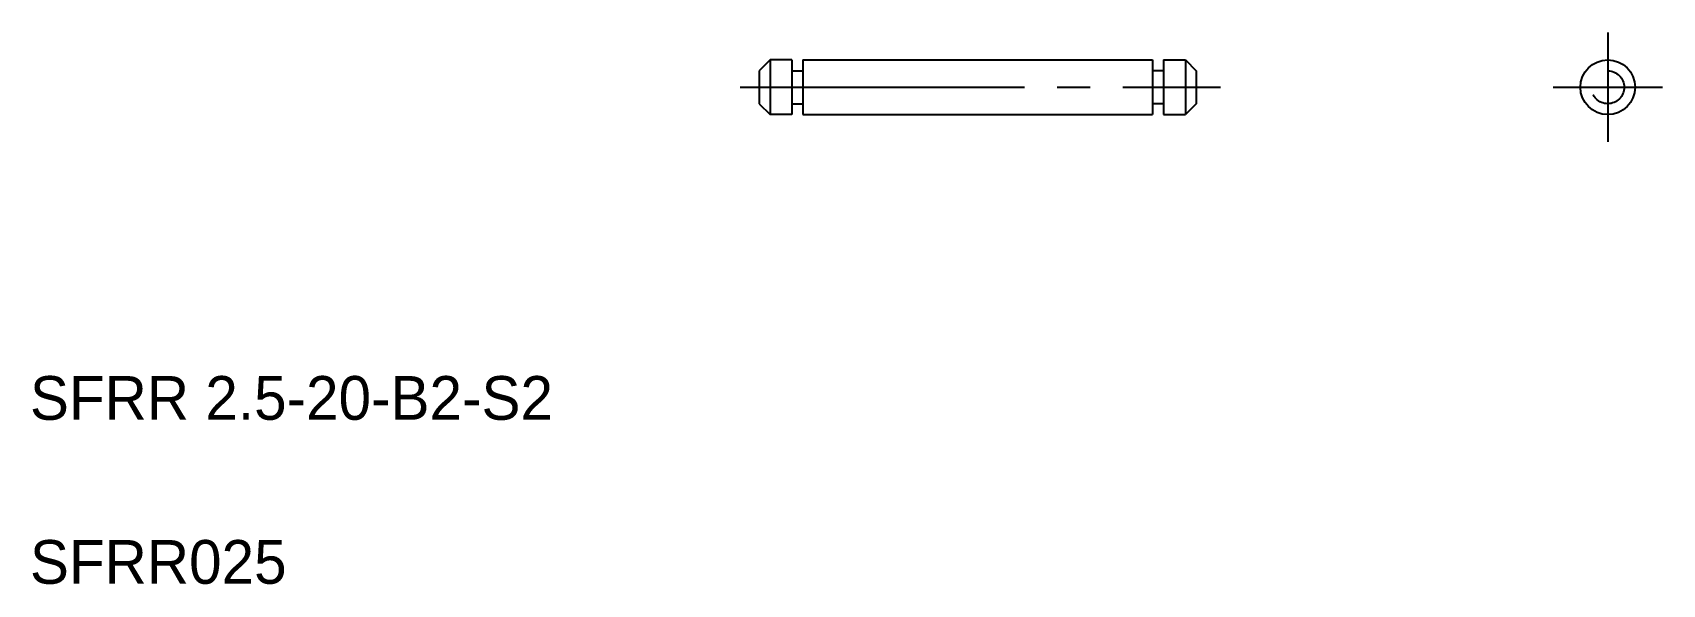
# Model space of a CAD drawing. Extents: x 24.9 to 99.5, y 49.4 to 74.7.
import ezdxf

# ---------------------------------------------------------------- set-up
doc = ezdxf.new("R2010")
doc.units = 0
doc.linetypes.add('CENTER', pattern=[17.5, 13, -1.5, 1.5, -1.5])
doc.linetypes.add('DASHED', pattern=[3.5, 2, -1.5])
doc.layers.get('0').update_dxf_attribs({"linetype": 'CONTINUOUS'})
doc.layers.add('CENTER', color=1, linetype='CENTER')
doc.styles.get("Standard").update_dxf_attribs({"font": 'txt', "height": 1.6})

msp = doc.modelspace()

# ---------------------------------------------------------------- linework, layer by layer
at = {"color": 7, "linetype": 'CONTINUOUS'}
for p, q in [((58.677, 73.404), (58.177, 72.904)), ((58.677, 73.404), (58.677, 70.904)), ((59.677, 73.404), (58.677, 73.404)), ((59.677, 73.404), (59.677, 70.904)), ((60.177, 73.404), (76.177, 73.404)), ((60.177, 73.404), (60.177, 70.904)), ((76.177, 73.404), (76.177, 70.904)), ((76.677, 73.404), (77.677, 73.404)), ((76.677, 73.404), (76.677, 70.904)), ((77.677, 73.404), (78.177, 72.904)), ((77.677, 73.404), (77.677, 70.904)), ((58.177, 72.904), (58.177, 71.404)), ((59.677, 72.904), (60.177, 72.904)), ((59.677, 72.904), (59.844, 72.904)), ((76.677, 72.904), (76.177, 72.904)), ((76.677, 72.904), (76.51, 72.904)), ((78.177, 72.904), (78.177, 71.404)), ((58.177, 71.404), (58.677, 70.904)), ((59.677, 70.904), (58.677, 70.904)), ((59.677, 71.404), (60.177, 71.404)), ((60.177, 70.904), (76.177, 70.904)), ((76.677, 71.404), (76.177, 71.404)), ((76.677, 70.904), (77.677, 70.904)), ((78.177, 71.404), (77.677, 70.904))]:
    msp.add_line(p, q, dxfattribs=at)
msp.add_circle((97, 72.154), 1.25, dxfattribs=at)
at = {"color": 3, "linetype": 'DASHED'}
msp.add_circle((97, 72.154), 0.75, dxfattribs=at)
at = {"layer": 'CENTER', "color": 1, "linetype": 'CENTER'}
for p, q in [((97, 74.654), (97, 69.654)), ((57.314, 72.154), (79.281, 72.154)), ((94.5, 72.154), (99.5, 72.154))]:
    msp.add_line(p, q, dxfattribs=at)

# ---------------------------------------------------------------- texts
at = {"color": 7, "linetype": 'CONTINUOUS'}
for s, p in [('SFRR 2.5-20-B2-S2', (24.815, 56.947)), ('SFRR025', (24.815, 49.447))]:
    msp.add_text(s, height=2, dxfattribs=at).set_placement(p)

doc.saveas('drawing.dxf')
